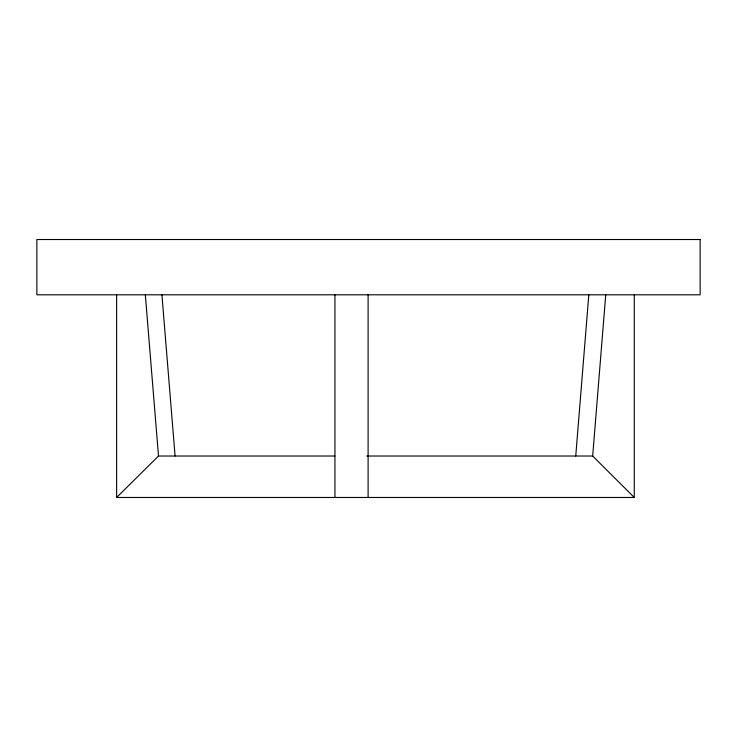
<?xml version="1.0" encoding="UTF-8"?>
<svg xmlns="http://www.w3.org/2000/svg" width="737" height="737" viewBox="0 0 737 737"><rect width="100%" height="100%" fill="white"/><g stroke="black" fill="none" stroke-linecap="round" stroke-linejoin="round"><path stroke-width="1.11" d="M575.744 456.019L588.808 294.8M634.262 294.8L634.262 497.475L592.677 456.019L605.74 294.8M116.612 294.8L116.612 497.475L158.501 456.019L334.884 456.019M366.823 456.019L592.677 456.019M116.612 497.475L634.262 497.475M161.919 294.8L175.084 456.019M145.336 294.8L158.501 456.019M368.104 294.8L368.104 497.475M334.939 294.8L334.939 497.475M700.15 239.525L36.85 239.525L36.85 294.8L700.15 294.8L700.15 239.525"/></g></svg>
